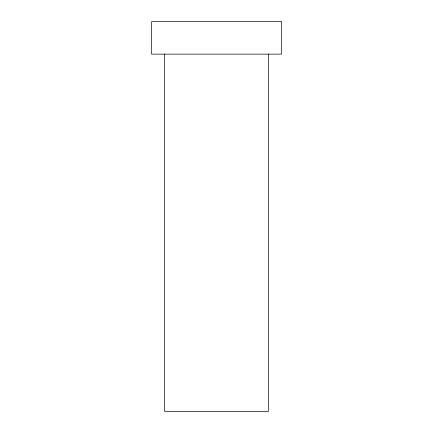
<?xml version="1.0" encoding="UTF-8"?>
<svg xmlns="http://www.w3.org/2000/svg" width="433" height="433" viewBox="0 0 433 433"><rect width="100%" height="100%" fill="white"/><g stroke="black" fill="none" stroke-linecap="round" stroke-linejoin="round"><path stroke-width="0.65" d="M268.46 54.125L268.46 411.35L164.54 411.35L164.54 54.125M281.45 21.65L151.55 21.65L151.55 54.125L281.45 54.125L281.45 21.65"/></g></svg>
